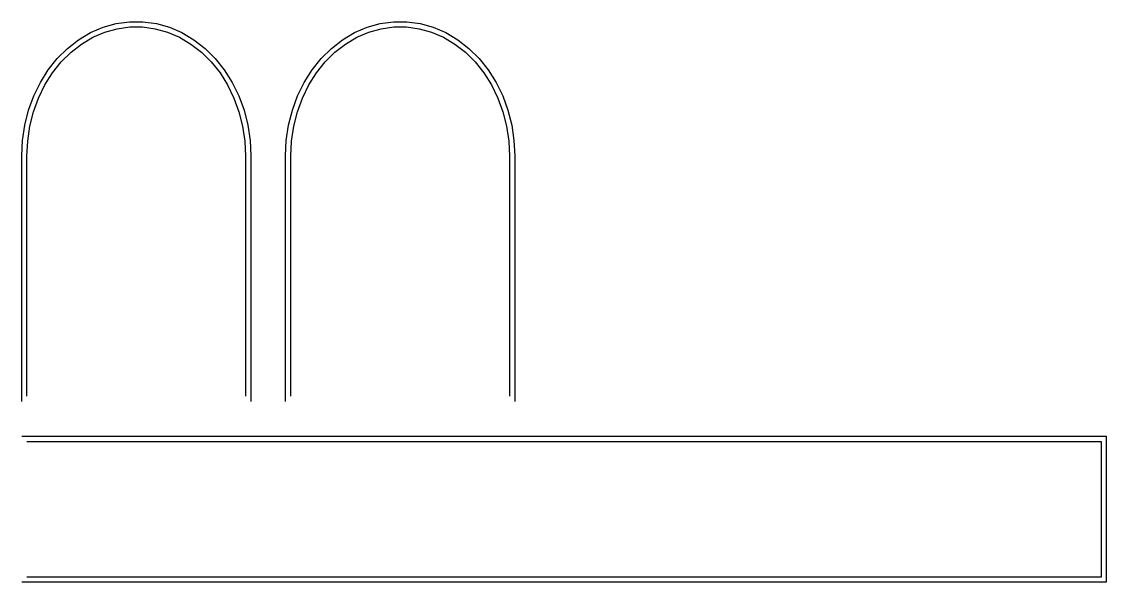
# Model space of a CAD drawing. Header units: millimetres. Extents: x -7 to 1432, y -737 to 7.
import ezdxf

# ---------------------------------------------------------------- set-up
doc = ezdxf.new("R2010")
doc.units = ezdxf.units.MM

msp = doc.modelspace()

# ---------------------------------------------------------------- linework, layer by layer
for points in [[(-7, -497), (-7, -171.3278), (-5.9941, -150.9002), (-2.9634, -130.571), (2.0461, -110.7802), (8.9723, -91.7889), (17.7292, -73.8496), (28.2076, -57.2023), (40.2758, -42.0729), (53.7807, -28.67), (68.5481, -17.1823), (84.3837, -7.7758), (101.0745, -0.5906), (118.3904, 4.2633), (136.0874, 6.7098), (153.9126, 6.7098), (171.6096, 4.2633), (188.9255, -0.5906), (205.6163, -7.7758), (221.4519, -17.1823), (236.2193, -28.67), (249.7242, -42.0729), (261.7924, -57.2023), (272.2708, -73.8496), (281.0277, -91.7889), (287.9539, -110.7802), (292.9634, -130.571), (295.9941, -150.9002), (297, -171.3278), (297, -497)], [(343, -497), (343, -171.3278), (344.0059, -150.9002), (347.0366, -130.571), (352.0461, -110.7802), (358.9723, -91.7889), (367.7292, -73.8496), (378.2076, -57.2023), (390.2758, -42.0729), (403.7807, -28.67), (418.5481, -17.1823), (434.3837, -7.7758), (451.0745, -0.5906), (468.3904, 4.2633), (486.0874, 6.7098), (503.9126, 6.7098), (521.6096, 4.2633), (538.9255, -0.5906), (555.6163, -7.7758), (571.4519, -17.1823), (586.2193, -28.67), (599.7242, -42.0729), (611.7924, -57.2023), (622.2708, -73.8496), (631.0277, -91.7889), (637.9539, -110.7802), (642.9634, -130.571), (645.9941, -150.9002), (647, -171.3278), (647, -497)], [(0, -490), (0, -171.5), (0.9804, -151.5901), (3.9085, -131.9494), (8.7446, -112.8435), (15.4233, -94.5309), (23.8543, -77.2592), (33.9236, -61.2619), (45.495, -46.7554), (58.412, -33.9359), (72.5, -22.9766), (87.5684, -14.0259), (103.4135, -7.2048), (119.821, -2.6055), (136.569, -0.2902), (153.431, -0.2902), (170.179, -2.6055), (186.5865, -7.2048), (202.4316, -14.0259), (217.5, -22.9766), (231.588, -33.9359), (244.505, -46.7554), (256.0764, -61.2619), (266.1457, -77.2592), (274.5767, -94.5309), (281.2554, -112.8435), (286.0915, -131.9494), (289.0196, -151.5901), (290, -171.5), (290, -490)], [(350, -490), (350, -171.5), (350.9804, -151.5901), (353.9085, -131.9494), (358.7446, -112.8435), (365.4233, -94.5309), (373.8543, -77.2592), (383.9236, -61.2619), (395.495, -46.7554), (408.412, -33.9359), (422.5, -22.9766), (437.5684, -14.0259), (453.4135, -7.2048), (469.821, -2.6055), (486.569, -0.2902), (503.431, -0.2902), (520.179, -2.6055), (536.5865, -7.2048), (552.4316, -14.0259), (567.5, -22.9766), (581.588, -33.9359), (594.505, -46.7554), (606.0764, -61.2619), (616.1457, -77.2592), (624.5767, -94.5309), (631.2554, -112.8435), (636.0915, -131.9494), (639.0196, -151.5901), (640, -171.5), (640, -490)], [(-7, -543), (1431.7478, -543), (1431.7478, -737), (-7, -737)], [(0, -550), (1424.7478, -550), (1424.7478, -730), (0, -730)]]:
    msp.add_lwpolyline(points)

doc.saveas('drawing.dxf')
